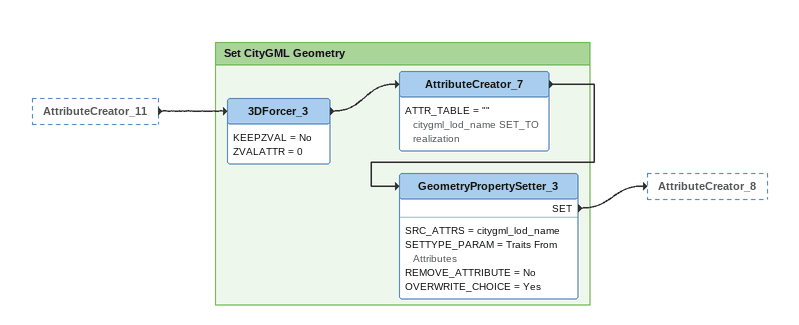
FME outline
AttributeCreator_11 [outside]
    -> 3DForcer_3

Bookmark: Set CityGML Geometry
3DForcer_3
    KEEPZVAL = No
    ZVALATTR = 0
    -> AttributeCreator_7
AttributeCreator_7
    ATTR_TABLE = "" citygml_lod_name SET_TO realization
    -> GeometryPropertySetter_3
GeometryPropertySetter_3
    SRC_ATTRS = citygml_lod_name
    SETTYPE_PARAM = Traits From Attributes
    REMOVE_ATTRIBUTE = No
    OVERWRITE_CHOICE = Yes
    SET -> AttributeCreator_8
